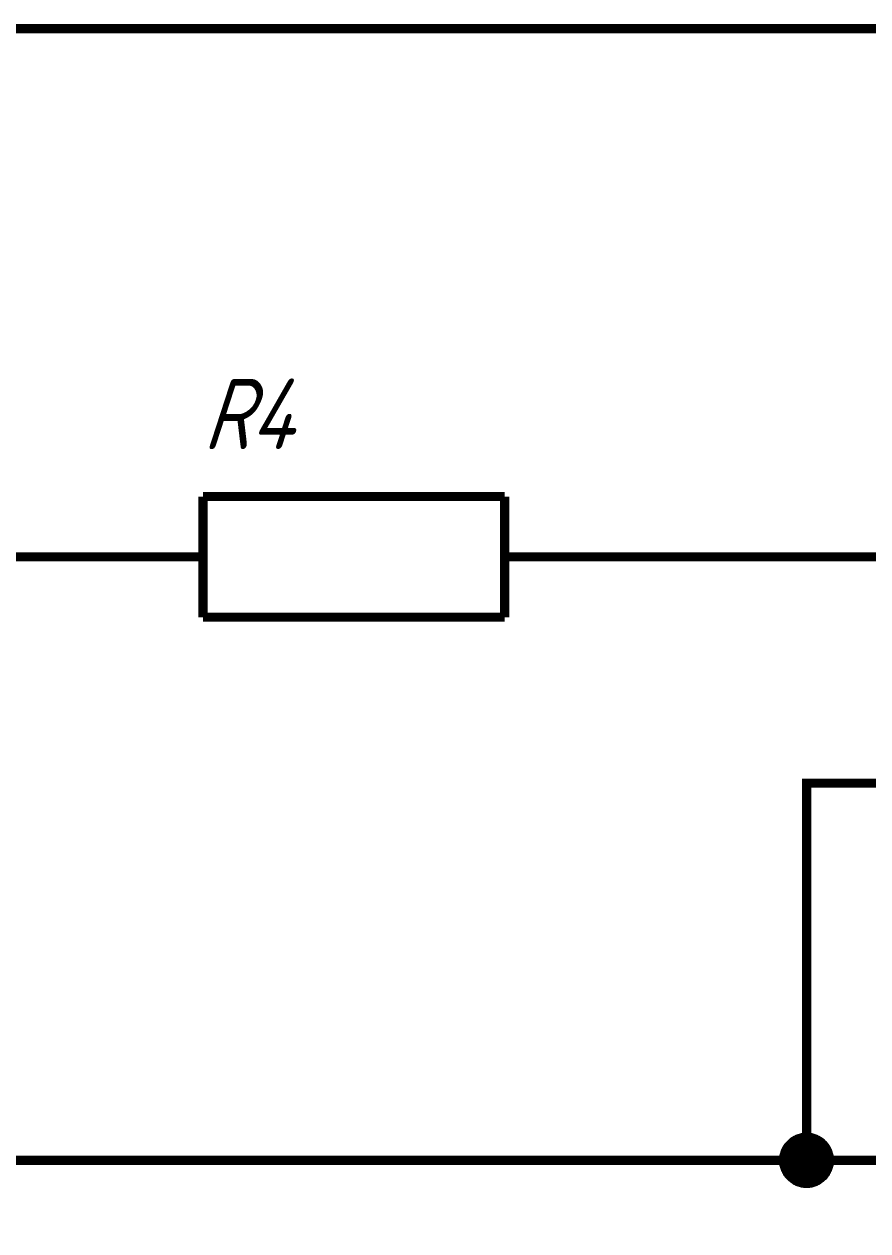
# Model space of a CAD drawing. Header units: millimetres. Extents: x 0 to 420, y 0 to 297.
# Drawn here: x 116.6 to 144.55, y 60.16 to 100.15 of the extents above; entities that cross this region are included whole.
import ezdxf

# ---------------------------------------------------------------- set-up
doc = ezdxf.new("R2010")
doc.units = ezdxf.units.MM
doc.layers.add('Sheet', color=255, linetype='Continuous')
doc.styles.add('GOST', font='', dxfattribs={"oblique": 18})
doc.styles.get('GOST').set_extended_font_data('GOST type A')

msp = doc.modelspace()

# ---------------------------------------------------------------- linework, layer by layer
at = {"layer": 'Sheet'}
for points, const_width in [([(117.519, 82.493), (115.026, 82.493), (115.026, 99.999), (150.011, 99.999)], 0.3), ([(122.526, 82.493), (122.526, 84.491)], 0.3), ([(122.526, 84.491), (132.519, 84.491)], 0.3), ([(132.519, 84.491), (132.519, 80.494)], 0.3), ([(122.526, 82.493), (117.519, 82.493)], 0.3), ([(122.526, 80.494), (122.526, 82.493)], 0.3), ([(132.519, 82.493), (137.515, 82.493)], 0.3), ([(137.515, 82.493), (160.015, 82.493), (160.026, 82.493), (160.026, 72.498)], 0.3), ([(177.507, 82.493), (177.507, 74.991), (142.522, 74.991), (142.522, 62.493), (146.037, 62.493)], 0.3), ([(132.519, 80.494), (122.526, 80.494)], 0.3), ([(141.759, 62.493), (141.759, 62.538), (141.759, 62.571), (141.77, 62.605), (141.77, 62.65), (141.781, 62.684), (141.793, 62.717), (141.804, 62.762), (141.815, 62.796), (141.838, 62.83), (141.849, 62.863), (141.871, 62.886), (141.882, 62.919), (141.905, 62.953), (141.927, 62.975), (141.961, 63.009), (141.984, 63.032), (142.006, 63.054), (142.04, 63.088), (142.062, 63.11), (142.096, 63.133), (142.129, 63.144), (142.152, 63.166), (142.186, 63.178), (142.219, 63.2), (142.253, 63.211), (142.298, 63.223), (142.332, 63.234), (142.365, 63.245), (142.41, 63.245), (142.444, 63.256), (142.478, 63.256), (142.522, 63.256)], 0.3), ([(141.759, 62.493), (141.759, 62.538), (141.759, 62.571), (141.77, 62.605), (141.77, 62.65), (141.781, 62.684), (141.793, 62.717), (141.804, 62.762), (141.815, 62.796), (141.838, 62.83), (141.849, 62.863), (141.871, 62.886), (141.882, 62.919), (141.905, 62.953), (141.927, 62.975), (141.961, 63.009), (141.984, 63.032), (142.006, 63.054), (142.04, 63.088), (142.062, 63.11), (142.096, 63.133), (142.129, 63.144), (142.152, 63.166), (142.186, 63.178), (142.219, 63.2), (142.253, 63.211), (142.298, 63.223), (142.332, 63.234), (142.365, 63.245), (142.41, 63.245), (142.444, 63.256), (142.478, 63.256), (142.522, 63.256)], 0.3), ([(141.759, 62.493), (141.759, 62.538), (141.759, 62.571), (141.77, 62.605), (141.77, 62.65), (141.781, 62.684), (141.793, 62.717), (141.804, 62.762), (141.815, 62.796), (141.838, 62.83), (141.849, 62.863), (141.871, 62.886), (141.882, 62.919), (141.905, 62.953), (141.927, 62.975), (141.961, 63.009), (141.984, 63.032), (142.006, 63.054), (142.04, 63.088), (142.062, 63.11), (142.096, 63.133), (142.129, 63.144), (142.152, 63.166), (142.186, 63.178), (142.219, 63.2), (142.253, 63.211), (142.298, 63.223), (142.332, 63.234), (142.365, 63.245), (142.41, 63.245), (142.444, 63.256), (142.478, 63.256), (142.522, 63.256)], 0.3), ([(141.759, 62.493), (141.759, 62.538), (141.759, 62.571), (141.77, 62.605), (141.77, 62.65), (141.781, 62.684), (141.793, 62.717), (141.804, 62.762), (141.815, 62.796), (141.838, 62.83), (141.849, 62.863), (141.871, 62.886), (141.882, 62.919), (141.905, 62.953), (141.927, 62.975), (141.961, 63.009), (141.984, 63.032), (142.006, 63.054), (142.04, 63.088), (142.062, 63.11), (142.096, 63.133), (142.129, 63.144), (142.152, 63.166), (142.186, 63.178), (142.219, 63.2), (142.253, 63.211), (142.298, 63.223), (142.332, 63.234), (142.365, 63.245), (142.41, 63.245), (142.444, 63.256), (142.478, 63.256), (142.522, 63.256)], 0.3), ([(141.759, 62.493), (141.759, 62.538), (141.759, 62.571), (141.77, 62.605), (141.77, 62.65), (141.781, 62.684), (141.793, 62.717), (141.804, 62.762), (141.815, 62.796), (141.838, 62.83), (141.849, 62.863), (141.871, 62.886), (141.882, 62.919), (141.905, 62.953), (141.927, 62.975), (141.961, 63.009), (141.984, 63.032), (142.006, 63.054), (142.04, 63.088), (142.062, 63.11), (142.096, 63.133), (142.129, 63.144), (142.152, 63.166), (142.186, 63.178), (142.219, 63.2), (142.253, 63.211), (142.298, 63.223), (142.332, 63.234), (142.365, 63.245), (142.41, 63.245), (142.444, 63.256), (142.478, 63.256), (142.522, 63.256)], 0.0991), ([(141.759, 62.493), (141.759, 62.538), (141.759, 62.571), (141.77, 62.605), (141.77, 62.65), (141.781, 62.684), (141.793, 62.717), (141.804, 62.762), (141.815, 62.796), (141.838, 62.83), (141.849, 62.863), (141.871, 62.886), (141.882, 62.919), (141.905, 62.953), (141.927, 62.975), (141.961, 63.009), (141.984, 63.032), (142.006, 63.054), (142.04, 63.088), (142.062, 63.11), (142.096, 63.133), (142.129, 63.144), (142.152, 63.166), (142.186, 63.178), (142.219, 63.2), (142.253, 63.211), (142.298, 63.223), (142.332, 63.234), (142.365, 63.245), (142.41, 63.245), (142.444, 63.256), (142.478, 63.256), (142.522, 63.256)], 0.0991), ([(141.759, 62.493), (141.759, 62.538), (141.759, 62.571), (141.77, 62.605), (141.77, 62.65), (141.781, 62.684), (141.793, 62.717), (141.804, 62.762), (141.815, 62.796), (141.838, 62.83), (141.849, 62.863), (141.871, 62.886), (141.882, 62.919), (141.905, 62.953), (141.927, 62.975), (141.961, 63.009), (141.984, 63.032), (142.006, 63.054), (142.04, 63.088), (142.062, 63.11), (142.096, 63.133), (142.129, 63.144), (142.152, 63.166), (142.186, 63.178), (142.219, 63.2), (142.253, 63.211), (142.298, 63.223), (142.332, 63.234), (142.365, 63.245), (142.41, 63.245), (142.444, 63.256), (142.478, 63.256), (142.522, 63.256)], 0.0991), ([(141.759, 62.493), (141.759, 62.538), (141.759, 62.571), (141.77, 62.605), (141.77, 62.65), (141.781, 62.684), (141.793, 62.717), (141.804, 62.762), (141.815, 62.796), (141.838, 62.83), (141.849, 62.863), (141.871, 62.886), (141.882, 62.919), (141.905, 62.953), (141.927, 62.975), (141.961, 63.009), (141.984, 63.032), (142.006, 63.054), (142.04, 63.088), (142.062, 63.11), (142.096, 63.133), (142.129, 63.144), (142.152, 63.166), (142.186, 63.178), (142.219, 63.2), (142.253, 63.211), (142.298, 63.223), (142.332, 63.234), (142.365, 63.245), (142.41, 63.245), (142.444, 63.256), (142.478, 63.256), (142.522, 63.256)], 0.0991), ([(142.522, 63.256), (142.522, 63.256)], 0.3), ([(142.522, 63.256), (142.556, 63.256), (142.601, 63.256), (142.635, 63.245), (142.68, 63.245), (142.713, 63.234), (142.747, 63.223), (142.781, 63.211), (142.814, 63.2), (142.848, 63.178), (142.882, 63.166), (142.915, 63.144), (142.938, 63.133), (142.972, 63.11), (143.005, 63.088), (143.028, 63.054), (143.05, 63.032), (143.084, 63.009), (143.106, 62.975), (143.129, 62.953), (143.151, 62.919), (143.162, 62.886), (143.185, 62.863), (143.196, 62.83), (143.219, 62.796), (143.23, 62.762), (143.241, 62.717), (143.252, 62.684), (143.263, 62.65), (143.263, 62.605), (143.275, 62.571), (143.275, 62.538), (143.275, 62.493)], 0.3), ([(142.522, 63.256), (142.522, 63.256)], 0.3), ([(142.522, 63.256), (142.556, 63.256), (142.601, 63.256), (142.635, 63.245), (142.68, 63.245), (142.713, 63.234), (142.747, 63.223), (142.781, 63.211), (142.814, 63.2), (142.848, 63.178), (142.882, 63.166), (142.915, 63.144), (142.938, 63.133), (142.972, 63.11), (143.005, 63.088), (143.028, 63.054), (143.05, 63.032), (143.084, 63.009), (143.106, 62.975), (143.129, 62.953), (143.151, 62.919), (143.162, 62.886), (143.185, 62.863), (143.196, 62.83), (143.219, 62.796), (143.23, 62.762), (143.241, 62.717), (143.252, 62.684), (143.263, 62.65), (143.263, 62.605), (143.275, 62.571), (143.275, 62.538), (143.275, 62.493)], 0.3), ([(142.522, 63.256), (142.522, 63.256)], 0.3), ([(142.522, 63.256), (142.556, 63.256), (142.601, 63.256), (142.635, 63.245), (142.68, 63.245), (142.713, 63.234), (142.747, 63.223), (142.781, 63.211), (142.814, 63.2), (142.848, 63.178), (142.882, 63.166), (142.915, 63.144), (142.938, 63.133), (142.972, 63.11), (143.005, 63.088), (143.028, 63.054), (143.05, 63.032), (143.084, 63.009), (143.106, 62.975), (143.129, 62.953), (143.151, 62.919), (143.162, 62.886), (143.185, 62.863), (143.196, 62.83), (143.219, 62.796), (143.23, 62.762), (143.241, 62.717), (143.252, 62.684), (143.263, 62.65), (143.263, 62.605), (143.275, 62.571), (143.275, 62.538), (143.275, 62.493)], 0.3), ([(142.522, 63.256), (142.522, 63.256)], 0.3), ([(142.522, 63.256), (142.556, 63.256), (142.601, 63.256), (142.635, 63.245), (142.68, 63.245), (142.713, 63.234), (142.747, 63.223), (142.781, 63.211), (142.814, 63.2), (142.848, 63.178), (142.882, 63.166), (142.915, 63.144), (142.938, 63.133), (142.972, 63.11), (143.005, 63.088), (143.028, 63.054), (143.05, 63.032), (143.084, 63.009), (143.106, 62.975), (143.129, 62.953), (143.151, 62.919), (143.162, 62.886), (143.185, 62.863), (143.196, 62.83), (143.219, 62.796), (143.23, 62.762), (143.241, 62.717), (143.252, 62.684), (143.263, 62.65), (143.263, 62.605), (143.275, 62.571), (143.275, 62.538), (143.275, 62.493)], 0.3), ([(142.522, 63.256), (142.522, 63.256)], 0.0991), ([(142.522, 63.256), (142.556, 63.256), (142.601, 63.256), (142.635, 63.245), (142.68, 63.245), (142.713, 63.234), (142.747, 63.223), (142.781, 63.211), (142.814, 63.2), (142.848, 63.178), (142.882, 63.166), (142.915, 63.144), (142.938, 63.133), (142.972, 63.11), (143.005, 63.088), (143.028, 63.054), (143.05, 63.032), (143.084, 63.009), (143.106, 62.975), (143.129, 62.953), (143.151, 62.919), (143.162, 62.886), (143.185, 62.863), (143.196, 62.83), (143.219, 62.796), (143.23, 62.762), (143.241, 62.717), (143.252, 62.684), (143.263, 62.65), (143.263, 62.605), (143.275, 62.571), (143.275, 62.538), (143.275, 62.493)], 0.0991), ([(142.522, 63.256), (142.522, 63.256)], 0.0991), ([(142.522, 63.256), (142.556, 63.256), (142.601, 63.256), (142.635, 63.245), (142.68, 63.245), (142.713, 63.234), (142.747, 63.223), (142.781, 63.211), (142.814, 63.2), (142.848, 63.178), (142.882, 63.166), (142.915, 63.144), (142.938, 63.133), (142.972, 63.11), (143.005, 63.088), (143.028, 63.054), (143.05, 63.032), (143.084, 63.009), (143.106, 62.975), (143.129, 62.953), (143.151, 62.919), (143.162, 62.886), (143.185, 62.863), (143.196, 62.83), (143.219, 62.796), (143.23, 62.762), (143.241, 62.717), (143.252, 62.684), (143.263, 62.65), (143.263, 62.605), (143.275, 62.571), (143.275, 62.538), (143.275, 62.493)], 0.0991), ([(142.522, 63.256), (142.522, 63.256)], 0.0991), ([(142.522, 63.256), (142.556, 63.256), (142.601, 63.256), (142.635, 63.245), (142.68, 63.245), (142.713, 63.234), (142.747, 63.223), (142.781, 63.211), (142.814, 63.2), (142.848, 63.178), (142.882, 63.166), (142.915, 63.144), (142.938, 63.133), (142.972, 63.11), (143.005, 63.088), (143.028, 63.054), (143.05, 63.032), (143.084, 63.009), (143.106, 62.975), (143.129, 62.953), (143.151, 62.919), (143.162, 62.886), (143.185, 62.863), (143.196, 62.83), (143.219, 62.796), (143.23, 62.762), (143.241, 62.717), (143.252, 62.684), (143.263, 62.65), (143.263, 62.605), (143.275, 62.571), (143.275, 62.538), (143.275, 62.493)], 0.0991), ([(142.522, 63.256), (142.522, 63.256)], 0.0991), ([(142.522, 63.256), (142.556, 63.256), (142.601, 63.256), (142.635, 63.245), (142.68, 63.245), (142.713, 63.234), (142.747, 63.223), (142.781, 63.211), (142.814, 63.2), (142.848, 63.178), (142.882, 63.166), (142.915, 63.144), (142.938, 63.133), (142.972, 63.11), (143.005, 63.088), (143.028, 63.054), (143.05, 63.032), (143.084, 63.009), (143.106, 62.975), (143.129, 62.953), (143.151, 62.919), (143.162, 62.886), (143.185, 62.863), (143.196, 62.83), (143.219, 62.796), (143.23, 62.762), (143.241, 62.717), (143.252, 62.684), (143.263, 62.65), (143.263, 62.605), (143.275, 62.571), (143.275, 62.538), (143.275, 62.493)], 0.0991), ([(142.522, 62.493), (95.03, 62.493), (95.03, 47.49)], 0.3), ([(142.522, 61.729), (142.478, 61.729), (142.444, 61.729), (142.41, 61.74), (142.365, 61.74), (142.332, 61.751), (142.298, 61.763), (142.253, 61.774), (142.219, 61.785), (142.186, 61.808), (142.152, 61.819), (142.129, 61.841), (142.096, 61.864), (142.062, 61.886), (142.04, 61.909), (142.006, 61.931), (141.984, 61.954), (141.961, 61.976), (141.927, 62.01), (141.905, 62.043), (141.882, 62.066), (141.871, 62.1), (141.849, 62.133), (141.838, 62.167), (141.815, 62.201), (141.804, 62.234), (141.793, 62.268), (141.781, 62.302), (141.77, 62.335), (141.77, 62.38), (141.759, 62.414), (141.759, 62.459), (141.759, 62.493)], 0.3), ([(141.759, 62.493), (141.759, 62.493)], 0.3), ([(142.522, 61.729), (142.478, 61.729), (142.444, 61.729), (142.41, 61.74), (142.365, 61.74), (142.332, 61.751), (142.298, 61.763), (142.253, 61.774), (142.219, 61.785), (142.186, 61.808), (142.152, 61.819), (142.129, 61.841), (142.096, 61.864), (142.062, 61.886), (142.04, 61.909), (142.006, 61.931), (141.984, 61.954), (141.961, 61.976), (141.927, 62.01), (141.905, 62.043), (141.882, 62.066), (141.871, 62.1), (141.849, 62.133), (141.838, 62.167), (141.815, 62.201), (141.804, 62.234), (141.793, 62.268), (141.781, 62.302), (141.77, 62.335), (141.77, 62.38), (141.759, 62.414), (141.759, 62.459), (141.759, 62.493)], 0.3), ([(141.759, 62.493), (141.759, 62.493)], 0.3), ([(142.522, 61.729), (142.478, 61.729), (142.444, 61.729), (142.41, 61.74), (142.365, 61.74), (142.332, 61.751), (142.298, 61.763), (142.253, 61.774), (142.219, 61.785), (142.186, 61.808), (142.152, 61.819), (142.129, 61.841), (142.096, 61.864), (142.062, 61.886), (142.04, 61.909), (142.006, 61.931), (141.984, 61.954), (141.961, 61.976), (141.927, 62.01), (141.905, 62.043), (141.882, 62.066), (141.871, 62.1), (141.849, 62.133), (141.838, 62.167), (141.815, 62.201), (141.804, 62.234), (141.793, 62.268), (141.781, 62.302), (141.77, 62.335), (141.77, 62.38), (141.759, 62.414), (141.759, 62.459), (141.759, 62.493)], 0.3), ([(141.759, 62.493), (141.759, 62.493)], 0.3), ([(142.522, 61.729), (142.478, 61.729), (142.444, 61.729), (142.41, 61.74), (142.365, 61.74), (142.332, 61.751), (142.298, 61.763), (142.253, 61.774), (142.219, 61.785), (142.186, 61.808), (142.152, 61.819), (142.129, 61.841), (142.096, 61.864), (142.062, 61.886), (142.04, 61.909), (142.006, 61.931), (141.984, 61.954), (141.961, 61.976), (141.927, 62.01), (141.905, 62.043), (141.882, 62.066), (141.871, 62.1), (141.849, 62.133), (141.838, 62.167), (141.815, 62.201), (141.804, 62.234), (141.793, 62.268), (141.781, 62.302), (141.77, 62.335), (141.77, 62.38), (141.759, 62.414), (141.759, 62.459), (141.759, 62.493)], 0.3), ([(141.759, 62.493), (141.759, 62.493)], 0.3), ([(142.522, 61.729), (142.478, 61.729), (142.444, 61.729), (142.41, 61.74), (142.365, 61.74), (142.332, 61.751), (142.298, 61.763), (142.253, 61.774), (142.219, 61.785), (142.186, 61.808), (142.152, 61.819), (142.129, 61.841), (142.096, 61.864), (142.062, 61.886), (142.04, 61.909), (142.006, 61.931), (141.984, 61.954), (141.961, 61.976), (141.927, 62.01), (141.905, 62.043), (141.882, 62.066), (141.871, 62.1), (141.849, 62.133), (141.838, 62.167), (141.815, 62.201), (141.804, 62.234), (141.793, 62.268), (141.781, 62.302), (141.77, 62.335), (141.77, 62.38), (141.759, 62.414), (141.759, 62.459), (141.759, 62.493)], 0.0991), ([(141.759, 62.493), (141.759, 62.493)], 0.0991), ([(142.522, 61.729), (142.478, 61.729), (142.444, 61.729), (142.41, 61.74), (142.365, 61.74), (142.332, 61.751), (142.298, 61.763), (142.253, 61.774), (142.219, 61.785), (142.186, 61.808), (142.152, 61.819), (142.129, 61.841), (142.096, 61.864), (142.062, 61.886), (142.04, 61.909), (142.006, 61.931), (141.984, 61.954), (141.961, 61.976), (141.927, 62.01), (141.905, 62.043), (141.882, 62.066), (141.871, 62.1), (141.849, 62.133), (141.838, 62.167), (141.815, 62.201), (141.804, 62.234), (141.793, 62.268), (141.781, 62.302), (141.77, 62.335), (141.77, 62.38), (141.759, 62.414), (141.759, 62.459), (141.759, 62.493)], 0.0991), ([(141.759, 62.493), (141.759, 62.493)], 0.0991), ([(142.522, 61.729), (142.478, 61.729), (142.444, 61.729), (142.41, 61.74), (142.365, 61.74), (142.332, 61.751), (142.298, 61.763), (142.253, 61.774), (142.219, 61.785), (142.186, 61.808), (142.152, 61.819), (142.129, 61.841), (142.096, 61.864), (142.062, 61.886), (142.04, 61.909), (142.006, 61.931), (141.984, 61.954), (141.961, 61.976), (141.927, 62.01), (141.905, 62.043), (141.882, 62.066), (141.871, 62.1), (141.849, 62.133), (141.838, 62.167), (141.815, 62.201), (141.804, 62.234), (141.793, 62.268), (141.781, 62.302), (141.77, 62.335), (141.77, 62.38), (141.759, 62.414), (141.759, 62.459), (141.759, 62.493)], 0.0991), ([(141.759, 62.493), (141.759, 62.493)], 0.0991), ([(142.522, 61.729), (142.478, 61.729), (142.444, 61.729), (142.41, 61.74), (142.365, 61.74), (142.332, 61.751), (142.298, 61.763), (142.253, 61.774), (142.219, 61.785), (142.186, 61.808), (142.152, 61.819), (142.129, 61.841), (142.096, 61.864), (142.062, 61.886), (142.04, 61.909), (142.006, 61.931), (141.984, 61.954), (141.961, 61.976), (141.927, 62.01), (141.905, 62.043), (141.882, 62.066), (141.871, 62.1), (141.849, 62.133), (141.838, 62.167), (141.815, 62.201), (141.804, 62.234), (141.793, 62.268), (141.781, 62.302), (141.77, 62.335), (141.77, 62.38), (141.759, 62.414), (141.759, 62.459), (141.759, 62.493)], 0.0991), ([(141.759, 62.493), (141.759, 62.493)], 0.0991), ([(143.275, 62.493), (143.275, 62.459), (143.275, 62.414), (143.263, 62.38), (143.263, 62.335), (143.252, 62.302), (143.241, 62.268), (143.23, 62.234), (143.219, 62.201), (143.196, 62.167), (143.185, 62.133), (143.162, 62.1), (143.151, 62.066), (143.129, 62.043), (143.106, 62.01), (143.084, 61.976), (143.05, 61.954), (143.028, 61.931), (143.005, 61.909), (142.972, 61.886), (142.938, 61.864), (142.915, 61.841), (142.882, 61.819), (142.848, 61.808), (142.814, 61.785), (142.781, 61.774), (142.747, 61.763), (142.713, 61.751), (142.68, 61.74), (142.635, 61.74), (142.601, 61.729), (142.556, 61.729), (142.522, 61.729)], 0.3), ([(143.275, 62.493), (143.275, 62.459), (143.275, 62.414), (143.263, 62.38), (143.263, 62.335), (143.252, 62.302), (143.241, 62.268), (143.23, 62.234), (143.219, 62.201), (143.196, 62.167), (143.185, 62.133), (143.162, 62.1), (143.151, 62.066), (143.129, 62.043), (143.106, 62.01), (143.084, 61.976), (143.05, 61.954), (143.028, 61.931), (143.005, 61.909), (142.972, 61.886), (142.938, 61.864), (142.915, 61.841), (142.882, 61.819), (142.848, 61.808), (142.814, 61.785), (142.781, 61.774), (142.747, 61.763), (142.713, 61.751), (142.68, 61.74), (142.635, 61.74), (142.601, 61.729), (142.556, 61.729), (142.522, 61.729)], 0.3), ([(143.275, 62.493), (143.275, 62.459), (143.275, 62.414), (143.263, 62.38), (143.263, 62.335), (143.252, 62.302), (143.241, 62.268), (143.23, 62.234), (143.219, 62.201), (143.196, 62.167), (143.185, 62.133), (143.162, 62.1), (143.151, 62.066), (143.129, 62.043), (143.106, 62.01), (143.084, 61.976), (143.05, 61.954), (143.028, 61.931), (143.005, 61.909), (142.972, 61.886), (142.938, 61.864), (142.915, 61.841), (142.882, 61.819), (142.848, 61.808), (142.814, 61.785), (142.781, 61.774), (142.747, 61.763), (142.713, 61.751), (142.68, 61.74), (142.635, 61.74), (142.601, 61.729), (142.556, 61.729), (142.522, 61.729)], 0.3), ([(143.275, 62.493), (143.275, 62.459), (143.275, 62.414), (143.263, 62.38), (143.263, 62.335), (143.252, 62.302), (143.241, 62.268), (143.23, 62.234), (143.219, 62.201), (143.196, 62.167), (143.185, 62.133), (143.162, 62.1), (143.151, 62.066), (143.129, 62.043), (143.106, 62.01), (143.084, 61.976), (143.05, 61.954), (143.028, 61.931), (143.005, 61.909), (142.972, 61.886), (142.938, 61.864), (142.915, 61.841), (142.882, 61.819), (142.848, 61.808), (142.814, 61.785), (142.781, 61.774), (142.747, 61.763), (142.713, 61.751), (142.68, 61.74), (142.635, 61.74), (142.601, 61.729), (142.556, 61.729), (142.522, 61.729)], 0.3), ([(143.275, 62.493), (143.275, 62.459), (143.275, 62.414), (143.263, 62.38), (143.263, 62.335), (143.252, 62.302), (143.241, 62.268), (143.23, 62.234), (143.219, 62.201), (143.196, 62.167), (143.185, 62.133), (143.162, 62.1), (143.151, 62.066), (143.129, 62.043), (143.106, 62.01), (143.084, 61.976), (143.05, 61.954), (143.028, 61.931), (143.005, 61.909), (142.972, 61.886), (142.938, 61.864), (142.915, 61.841), (142.882, 61.819), (142.848, 61.808), (142.814, 61.785), (142.781, 61.774), (142.747, 61.763), (142.713, 61.751), (142.68, 61.74), (142.635, 61.74), (142.601, 61.729), (142.556, 61.729), (142.522, 61.729)], 0.0991), ([(143.275, 62.493), (143.275, 62.459), (143.275, 62.414), (143.263, 62.38), (143.263, 62.335), (143.252, 62.302), (143.241, 62.268), (143.23, 62.234), (143.219, 62.201), (143.196, 62.167), (143.185, 62.133), (143.162, 62.1), (143.151, 62.066), (143.129, 62.043), (143.106, 62.01), (143.084, 61.976), (143.05, 61.954), (143.028, 61.931), (143.005, 61.909), (142.972, 61.886), (142.938, 61.864), (142.915, 61.841), (142.882, 61.819), (142.848, 61.808), (142.814, 61.785), (142.781, 61.774), (142.747, 61.763), (142.713, 61.751), (142.68, 61.74), (142.635, 61.74), (142.601, 61.729), (142.556, 61.729), (142.522, 61.729)], 0.0991), ([(143.275, 62.493), (143.275, 62.459), (143.275, 62.414), (143.263, 62.38), (143.263, 62.335), (143.252, 62.302), (143.241, 62.268), (143.23, 62.234), (143.219, 62.201), (143.196, 62.167), (143.185, 62.133), (143.162, 62.1), (143.151, 62.066), (143.129, 62.043), (143.106, 62.01), (143.084, 61.976), (143.05, 61.954), (143.028, 61.931), (143.005, 61.909), (142.972, 61.886), (142.938, 61.864), (142.915, 61.841), (142.882, 61.819), (142.848, 61.808), (142.814, 61.785), (142.781, 61.774), (142.747, 61.763), (142.713, 61.751), (142.68, 61.74), (142.635, 61.74), (142.601, 61.729), (142.556, 61.729), (142.522, 61.729)], 0.0991), ([(143.275, 62.493), (143.275, 62.459), (143.275, 62.414), (143.263, 62.38), (143.263, 62.335), (143.252, 62.302), (143.241, 62.268), (143.23, 62.234), (143.219, 62.201), (143.196, 62.167), (143.185, 62.133), (143.162, 62.1), (143.151, 62.066), (143.129, 62.043), (143.106, 62.01), (143.084, 61.976), (143.05, 61.954), (143.028, 61.931), (143.005, 61.909), (142.972, 61.886), (142.938, 61.864), (142.915, 61.841), (142.882, 61.819), (142.848, 61.808), (142.814, 61.785), (142.781, 61.774), (142.747, 61.763), (142.713, 61.751), (142.68, 61.74), (142.635, 61.74), (142.601, 61.729), (142.556, 61.729), (142.522, 61.729)], 0.0991), ([(143.275, 62.493), (143.275, 62.493), (143.275, 62.493), (143.275, 62.493), (143.275, 62.493), (143.275, 62.493), (143.275, 62.493), (143.275, 62.493), (143.275, 62.493), (143.275, 62.493), (143.275, 62.493), (143.275, 62.493), (143.275, 62.493), (143.275, 62.493), (143.275, 62.493), (143.275, 62.493), (143.275, 62.493), (143.275, 62.493), (143.275, 62.493), (143.275, 62.493), (143.275, 62.493), (143.275, 62.493), (143.275, 62.493), (143.275, 62.493), (143.275, 62.493), (143.275, 62.493), (143.275, 62.493), (143.275, 62.493), (143.275, 62.493), (143.275, 62.493), (143.275, 62.493), (143.275, 62.493), (143.275, 62.493)], 0.3), ([(143.275, 62.493), (143.275, 62.493)], 0.3), ([(143.275, 62.493), (143.275, 62.493), (143.275, 62.493), (143.275, 62.493), (143.275, 62.493), (143.275, 62.493), (143.275, 62.493), (143.275, 62.493), (143.275, 62.493), (143.275, 62.493), (143.275, 62.493), (143.275, 62.493), (143.275, 62.493), (143.275, 62.493), (143.275, 62.493), (143.275, 62.493), (143.275, 62.493), (143.275, 62.493), (143.275, 62.493), (143.275, 62.493), (143.275, 62.493), (143.275, 62.493), (143.275, 62.493), (143.275, 62.493), (143.275, 62.493), (143.275, 62.493), (143.275, 62.493), (143.275, 62.493), (143.275, 62.493), (143.275, 62.493), (143.275, 62.493), (143.275, 62.493), (143.275, 62.493)], 0.3), ([(143.275, 62.493), (143.275, 62.493)], 0.3), ([(143.275, 62.493), (143.275, 62.493), (143.275, 62.493), (143.275, 62.493), (143.275, 62.493), (143.275, 62.493), (143.275, 62.493), (143.275, 62.493), (143.275, 62.493), (143.275, 62.493), (143.275, 62.493), (143.275, 62.493), (143.275, 62.493), (143.275, 62.493), (143.275, 62.493), (143.275, 62.493), (143.275, 62.493), (143.275, 62.493), (143.275, 62.493), (143.275, 62.493), (143.275, 62.493), (143.275, 62.493), (143.275, 62.493), (143.275, 62.493), (143.275, 62.493), (143.275, 62.493), (143.275, 62.493), (143.275, 62.493), (143.275, 62.493), (143.275, 62.493), (143.275, 62.493), (143.275, 62.493), (143.275, 62.493)], 0.3), ([(143.275, 62.493), (143.275, 62.493)], 0.3), ([(143.275, 62.493), (143.275, 62.493), (143.275, 62.493), (143.275, 62.493), (143.275, 62.493), (143.275, 62.493), (143.275, 62.493), (143.275, 62.493), (143.275, 62.493), (143.275, 62.493), (143.275, 62.493), (143.275, 62.493), (143.275, 62.493), (143.275, 62.493), (143.275, 62.493), (143.275, 62.493), (143.275, 62.493), (143.275, 62.493), (143.275, 62.493), (143.275, 62.493), (143.275, 62.493), (143.275, 62.493), (143.275, 62.493), (143.275, 62.493), (143.275, 62.493), (143.275, 62.493), (143.275, 62.493), (143.275, 62.493), (143.275, 62.493), (143.275, 62.493), (143.275, 62.493), (143.275, 62.493), (143.275, 62.493)], 0.3), ([(143.275, 62.493), (143.275, 62.493)], 0.3), ([(143.275, 62.493), (143.275, 62.493), (143.275, 62.493), (143.275, 62.493), (143.275, 62.493), (143.275, 62.493), (143.275, 62.493), (143.275, 62.493), (143.275, 62.493), (143.275, 62.493), (143.275, 62.493), (143.275, 62.493), (143.275, 62.493), (143.275, 62.493), (143.275, 62.493), (143.275, 62.493), (143.275, 62.493), (143.275, 62.493), (143.275, 62.493), (143.275, 62.493), (143.275, 62.493), (143.275, 62.493), (143.275, 62.493), (143.275, 62.493), (143.275, 62.493), (143.275, 62.493), (143.275, 62.493), (143.275, 62.493), (143.275, 62.493), (143.275, 62.493), (143.275, 62.493), (143.275, 62.493), (143.275, 62.493)], 0.0991), ([(143.275, 62.493), (143.275, 62.493)], 0.0991), ([(143.275, 62.493), (143.275, 62.493), (143.275, 62.493), (143.275, 62.493), (143.275, 62.493), (143.275, 62.493), (143.275, 62.493), (143.275, 62.493), (143.275, 62.493), (143.275, 62.493), (143.275, 62.493), (143.275, 62.493), (143.275, 62.493), (143.275, 62.493), (143.275, 62.493), (143.275, 62.493), (143.275, 62.493), (143.275, 62.493), (143.275, 62.493), (143.275, 62.493), (143.275, 62.493), (143.275, 62.493), (143.275, 62.493), (143.275, 62.493), (143.275, 62.493), (143.275, 62.493), (143.275, 62.493), (143.275, 62.493), (143.275, 62.493), (143.275, 62.493), (143.275, 62.493), (143.275, 62.493), (143.275, 62.493)], 0.0991), ([(143.275, 62.493), (143.275, 62.493)], 0.0991), ([(143.275, 62.493), (143.275, 62.493), (143.275, 62.493), (143.275, 62.493), (143.275, 62.493), (143.275, 62.493), (143.275, 62.493), (143.275, 62.493), (143.275, 62.493), (143.275, 62.493), (143.275, 62.493), (143.275, 62.493), (143.275, 62.493), (143.275, 62.493), (143.275, 62.493), (143.275, 62.493), (143.275, 62.493), (143.275, 62.493), (143.275, 62.493), (143.275, 62.493), (143.275, 62.493), (143.275, 62.493), (143.275, 62.493), (143.275, 62.493), (143.275, 62.493), (143.275, 62.493), (143.275, 62.493), (143.275, 62.493), (143.275, 62.493), (143.275, 62.493), (143.275, 62.493), (143.275, 62.493), (143.275, 62.493)], 0.0991), ([(143.275, 62.493), (143.275, 62.493)], 0.0991), ([(143.275, 62.493), (143.275, 62.493), (143.275, 62.493), (143.275, 62.493), (143.275, 62.493), (143.275, 62.493), (143.275, 62.493), (143.275, 62.493), (143.275, 62.493), (143.275, 62.493), (143.275, 62.493), (143.275, 62.493), (143.275, 62.493), (143.275, 62.493), (143.275, 62.493), (143.275, 62.493), (143.275, 62.493), (143.275, 62.493), (143.275, 62.493), (143.275, 62.493), (143.275, 62.493), (143.275, 62.493), (143.275, 62.493), (143.275, 62.493), (143.275, 62.493), (143.275, 62.493), (143.275, 62.493), (143.275, 62.493), (143.275, 62.493), (143.275, 62.493), (143.275, 62.493), (143.275, 62.493), (143.275, 62.493)], 0.0991), ([(143.275, 62.493), (143.275, 62.493)], 0.0991)]:
    msp.add_lwpolyline(points, dxfattribs=dict(at, const_width=const_width))
at = {"layer": 'Sheet', "const_width": 0.762}
msp.add_lwpolyline([(142.119, 62.5, 1), (142.881, 62.5, 1)], format="xyb", close=True, dxfattribs=at)

# ---------------------------------------------------------------- texts
at = {"layer": 'Sheet', "style": 'GOST', "oblique": 18}
msp.add_text('R4', height=2.3358, dxfattribs=at).set_placement((122.515, 86.064))

doc.saveas('drawing.dxf')
